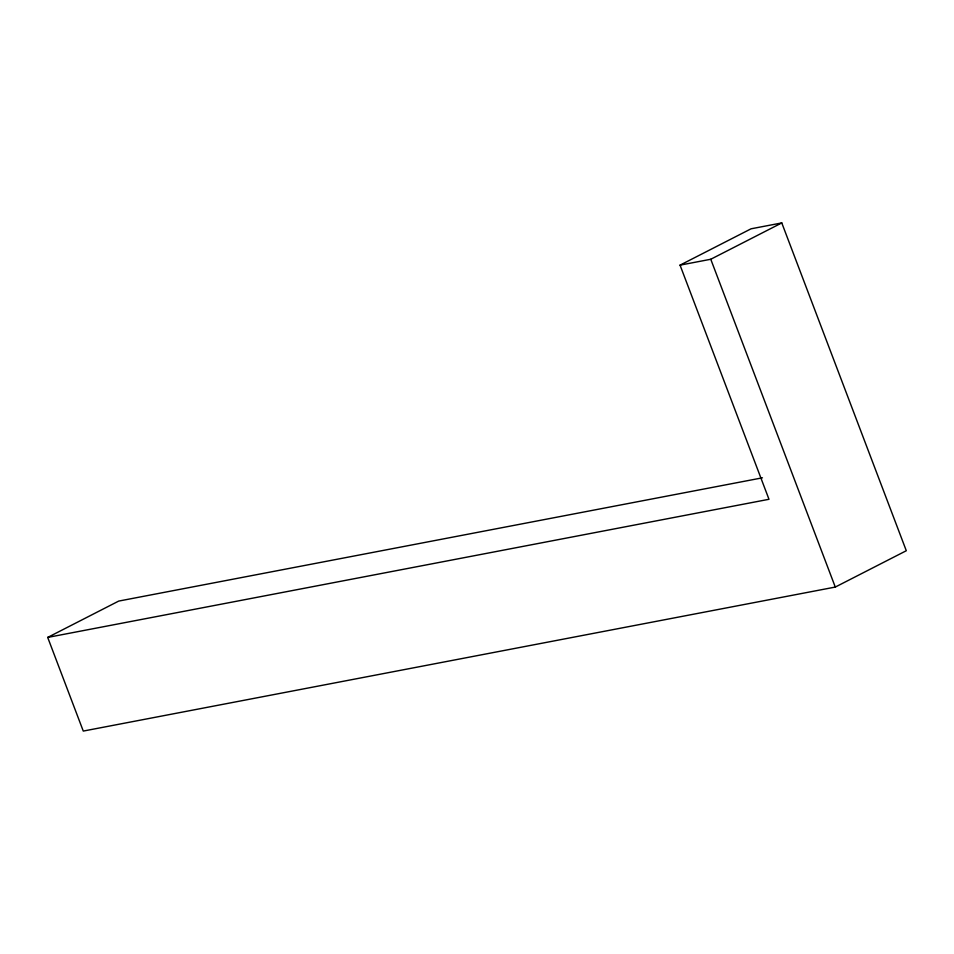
<?xml version="1.0" encoding="UTF-8"?>
<svg xmlns="http://www.w3.org/2000/svg" width="954" height="954" viewBox="0 0 954 954"><rect width="100%" height="100%" fill="white"/><g stroke="black" fill="none" stroke-linecap="round" stroke-linejoin="round"><path stroke-width="1.43" d="M47.7 637.415L768.984 499.288L680.047 265.14L751.06 228.805L781.779 222.926L906.3 550.732L835.287 587.068L83.272 731.074L47.7 637.415L118.713 601.08L762.461 477.811M680.047 265.14L710.766 259.261L781.779 222.926M710.766 259.261L835.287 587.068"/></g></svg>
